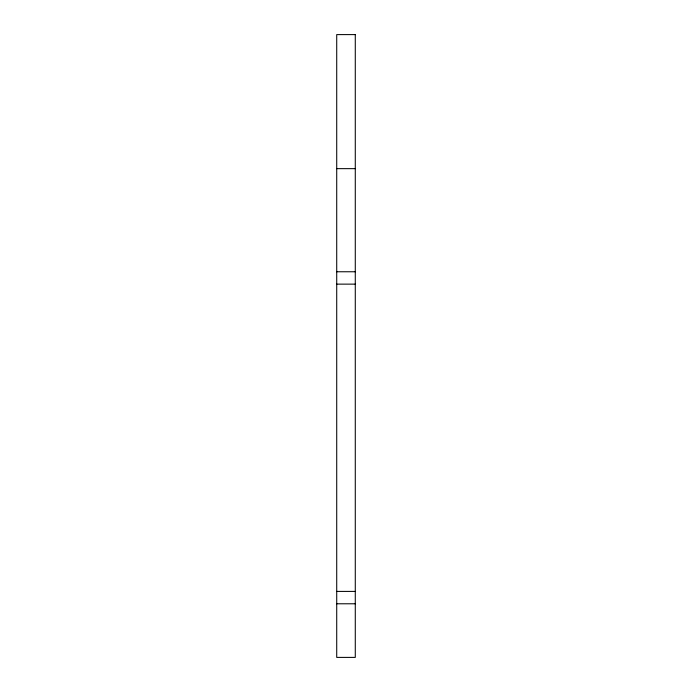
<?xml version="1.0" encoding="UTF-8"?>
<svg xmlns="http://www.w3.org/2000/svg" width="692" height="692" viewBox="0 0 692 692"><rect width="100%" height="100%" fill="white"/><g stroke="black" fill="none" stroke-linecap="round" stroke-linejoin="round"><path stroke-width="1.04" d="M336.719 168.649L355.281 168.649M336.719 271.757L355.281 271.757M336.719 284.135L355.281 284.135M336.719 591.409L355.281 591.409M336.719 603.779L355.281 603.779M355.281 34.6L336.719 34.6L336.719 657.4L355.281 657.4L355.281 34.6"/></g></svg>
